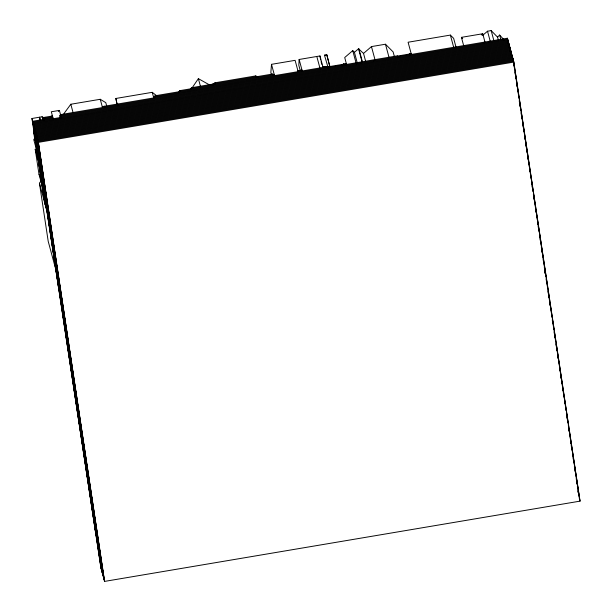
<?xml version="1.0" encoding="UTF-8"?>
<svg xmlns="http://www.w3.org/2000/svg" width="612" height="612" viewBox="0 0 612 612"><rect width="100%" height="100%" fill="white"/><g stroke="black" fill="none" stroke-linecap="round" stroke-linejoin="round"><path stroke-width="0.92" d="M328.07 67.374L323.06 67.465L319.969 55.952L299.138 59.471L298.809 65.224L300.24 70.518M319.969 55.952L320.604 59.884M327.573 66.662L329.876 66.685L326.808 54.797L324.475 55.187L328.315 68.284L327.504 66.685M329.876 66.685L326.808 54.797M298.151 71.627L295.106 60.343L271.498 64.329L270.856 72.438L271.323 74.174M34.792 139.567L35.297 138.182L34.517 137.715L36.284 145.067L36.781 143.69L35.297 138.182M36.032 144.149L36.536 142.772L35.687 141.846L36.613 140.462M178.788 92.267L179.691 90.668L274.298 74.695M55.309 267.643L48.203 241.304L39.451 183.24L41.409 180.226M45.556 200.728L44.577 202.243L37.699 156.481M44.821 203.161L45.801 201.646M46.053 202.564L45.074 204.079L35.787 143.231L36.292 141.854L35.435 140.928L36.368 139.544M46.298 203.482L45.319 204.997L32.688 121.245L52.946 117.825M46.543 204.4L45.563 205.915L32.933 122.163L508.396 41.891M46.795 205.318L45.816 206.825L33.178 123.081L508.641 42.809L509.207 46.581M47.04 206.236L46.061 207.743L33.431 123.991L508.886 43.727L509.597 48.447M47.292 207.154L46.305 208.661L33.675 124.909L509.138 44.645L509.704 48.425M47.537 208.072L46.558 209.579L39.451 183.24M36.781 143.69L36.001 143.223L34.448 137.264L35.374 135.872M35.657 139.314L35.19 140.01L36.039 140.936L35.534 142.313L37.883 157.169M35.932 142.764L36.858 141.38M191.579 88.648L198.372 78.65L208.944 84.601M190.477 89.153L191.457 87.723L272.432 74.052L273.985 74.58L274.237 75.498L272.684 74.97L272.432 74.052M63.923 113.648L70.816 104.247L100.261 99.282L105.792 102.663L106.786 106.335M40.331 119.99L39.528 117.206L40.27 119.96M51.255 116.907L52.403 115.385M327.688 67.374L328.33 66.532L328.583 67.45L327.94 68.292M154.232 96.834L155.065 95.786L329.899 66.272M154.484 97.752L155.31 96.704L155.065 95.786M34.945 138.09L33.752 139.582L36.873 151.156M58.324 111.591L59.387 110.405L61.269 117.374L60.206 118.567M59.463 115.813L60.527 114.62L507.646 39.145L508.358 43.842M59.708 116.731L60.772 115.538L507.899 40.055L508.465 43.834M59.961 117.649L61.016 116.456L508.144 40.973L509.1 46.604M115.882 98.463L117.099 104.384L115.882 98.463L152.243 92.328L156.787 95.816M498.298 39.857L497.564 37.156L499.629 35.045L503.898 39.719M43.727 118.43L44.898 117.259L52.448 115.989M43.972 119.348L45.143 118.177L44.898 117.259M357.232 62.745L354.417 52.318L358.54 48.769L363.528 53.412L365.632 61.231M360.682 62.982L362.052 61.804L358.54 48.769M363.528 53.412L371.461 46.588L385.476 44.225L393.126 51.913L394.296 56.258M373.534 60.863L374.972 59.616L371.461 46.588M354.417 52.318L352.742 50.635L344.709 57.52L346.583 64.474M482.562 35.442L487.519 31.22L491.176 30.6L497.564 37.156M488.774 42.335L490.189 41.126L487.519 31.22M481.269 34.938L482.73 33.752L484.956 42.014L483.503 43.2M343.852 63.916L342.024 64.979L342.276 65.897L344.097 64.834L343.852 63.916L345.619 63.617L346.323 65.247L345.619 63.617M342.093 65.209L343.913 64.145L328.399 66.762L328.131 67.603M211.209 84.969L215.026 82.781L255.64 75.926L258.18 76.875M212.984 85.014L215.279 83.699L215.026 82.781M455.986 47.047L453.637 38.327L450.378 35.091L408.097 42.228L411.386 54.43M463.659 45.609L461.425 37.347L482.73 33.752M59.387 110.405L51.309 111.766L53.19 118.736M297.899 70.709L301.984 70.02M153.513 97.01L397.448 55.822L397.701 56.74M410.239 55.401L409.367 53.81L411.142 53.512M36.146 135.26L34.685 134.472L33.935 131.718L31.946 118.491L42.083 116.777L44.546 118.07M102.242 106.618L507.402 38.227L513.843 62.087L580.054 501.136L104.598 581.4L100.881 567.63L34.67 128.581L510.125 48.317L510.836 53.045M52.701 116.907L42.58 118.613L44.217 119.478M34.173 126.745L509.628 46.481L510.339 51.201M509.88 47.399L34.417 127.663L67.764 348.748M35.657 132.253L511.119 51.989L511.686 55.769M511.609 53.825L36.154 134.089L102.372 573.138M37.393 138.679L512.848 58.415L513.422 62.194M513.346 60.251L37.89 140.515L104.101 579.564M31.946 118.491L38.38 142.351L513.843 62.087M327.443 66.456L322.815 66.547L323.06 67.465M324.475 55.187L326.785 55.21M39.007 174.305L39.566 174.496L42.641 185.872L42.075 185.681L39.007 174.305L35.221 149.221L37.034 149.81M42.389 184.954L41.83 184.763L43.115 192.55M257.583 77.479L255.893 76.844L255.64 75.926M36.705 138.488L35.167 137.677L33.683 132.169L34.448 137.264M44.469 120.396L42.825 119.531L42.083 116.777M33.935 131.718L35.404 132.506M34.433 133.554L35.901 134.342M40.415 166.441L39.038 165.531L39.283 166.449M56.786 269.288L55.394 268.186L55.646 269.104L57.031 270.206M398.794 57.214L397.509 56.052L409.428 54.04L410.055 54.713M461.425 37.347L462.664 38.625M409.367 53.81L409.994 54.483M499.629 35.045L500.846 39.55M491.176 30.6L493.846 40.514M579.312 498.382L580.054 501.136M450.378 35.091L453.676 47.292M385.476 44.225L388.987 57.253M358.862 48.715L362.38 61.743M352.742 50.635L356.253 63.671M321.086 61.651L321.797 64.298M317.001 57.207L320.099 68.682M299.138 59.471L302.229 70.938M271.498 64.329L274.543 75.613M273.556 74.656L273.801 75.574M198.372 78.65L200.56 86.759M191.457 87.723L191.701 88.641M179.691 90.668L179.936 91.586M152.243 92.328L153.757 97.928M117.841 103.986L118.085 104.904M104.729 106.197L104.981 107.115M100.261 99.282L102.487 107.536M70.816 104.247L73.042 112.509M35.221 149.221L38.296 160.596M58.5 287.349L33.928 125.827L509.383 45.563L509.811 48.394M67.58 348.06L68.009 349.659M75.804 402.038L76.049 402.956M95.594 532.555L67.825 348.97M579.809 500.218L513.59 61.169L38.135 141.433L104.354 580.482M514.661 69.714L513.101 59.333L37.638 139.597L103.856 578.646M515.052 71.581L518.938 98.042M519.328 99.909L520.789 110.321M521.179 112.18L529.334 166.969M529.724 168.835L531.185 179.247M531.576 181.106L533.037 191.518M533.427 193.384L535.454 207.567M535.844 209.434L537.305 219.846M537.696 221.705L539.157 232.116M539.547 233.983L545.85 276.494M546.241 278.361L547.702 288.772M548.092 290.631L549.553 301.043M549.943 302.909L551.97 317.1M552.361 318.959L553.822 329.371M554.212 331.23L555.673 341.649M556.063 343.508L564.218 398.297M564.608 400.156L566.069 410.576M566.46 412.434L567.921 422.846M568.311 424.705L568.494 426.625M568.885 428.484L570.346 438.896M570.736 440.762L572.197 451.174M572.587 453.033L579.564 499.3M513.705 64.076L513.988 65.966M514.983 72.576L515.273 74.465M515.556 76.355L515.839 78.244M516.834 84.854L517.125 86.743M517.408 88.625L517.691 90.515M519.259 100.904L519.542 102.793M519.825 104.683L520.116 106.565M521.11 113.174L521.393 115.064M521.676 116.953L521.967 118.843M522.962 125.452L523.245 127.342M523.528 129.231L523.818 131.113M524.813 137.723L525.096 139.613M525.953 145.281L526.236 147.171M526.664 150.001L526.947 151.891M527.804 157.552L528.087 159.441M529.655 169.83L529.938 171.72M531.507 182.101L531.79 183.99M532.073 185.88L532.356 187.769M533.358 194.379L533.641 196.268M533.924 198.158L534.207 200.04M535.775 210.429L536.058 212.318M537.627 222.707L537.91 224.589M538.2 226.478L538.483 228.368M539.478 234.977L539.761 236.867M540.052 238.757L540.335 240.646M541.329 247.256L541.612 249.138M541.903 251.027L542.186 252.917M542.469 254.806L542.752 256.696M543.181 259.526L543.464 261.416M544.32 267.084L544.603 268.966M545.032 271.805L545.315 273.694M546.172 279.355L546.455 281.245M548.023 291.633L548.306 293.515M548.589 295.405L548.88 297.294M549.874 303.904L550.157 305.793M550.44 307.683L550.731 309.573M552.292 319.954L552.582 321.843M554.143 332.232L554.434 334.121M554.717 336.011L555 337.893M555.994 344.502L556.285 346.392M556.568 348.282L556.851 350.171M557.846 356.781L558.136 358.67M558.419 360.56L558.702 362.442M559.697 369.051L559.988 370.941M560.837 376.61L561.12 378.499M561.548 381.33L561.839 383.219M562.688 388.88L562.971 390.77M564.539 401.158L564.822 403.048M566.391 413.429L566.674 415.318M566.964 417.208L567.248 419.098M568.816 429.479L569.099 431.368M570.667 441.757L570.95 443.646M571.233 445.536L571.516 447.426M572.518 454.035L572.801 455.917M573.084 457.807L573.368 459.696M574.37 466.306L574.653 468.195M574.936 470.085L575.219 471.974M576.221 478.584L576.504 480.466M576.787 482.355L577.07 484.245M577.361 486.135L577.644 488.024M578.072 490.855L578.355 492.744M512.887 59.387L512.604 57.497L37.141 137.761L103.604 577.728M526.557 150.024L526.84 151.914M544.925 271.827L545.216 273.717M561.449 381.353L561.732 383.242M577.965 490.885L578.248 492.767M512.779 59.41L512.351 56.579L36.896 136.843L103.114 575.892M512.68 59.441L512.106 55.661L36.651 135.925L102.862 574.974M512.29 57.574L511.862 54.743L36.399 135.007L102.617 574.056M512.076 57.627L511.364 52.907L35.909 133.171L102.12 572.22M511.578 55.799L510.867 51.071L35.412 131.335L101.875 571.302M511.051 52.984L510.622 50.153L35.159 130.417L101.378 569.466M510.943 53.014L510.377 49.235L34.915 129.499L101.133 568.548M507.402 38.227L507.968 41.983M38.38 142.351L104.598 581.4M34.188 132.636L34.915 136.759"/></g></svg>
